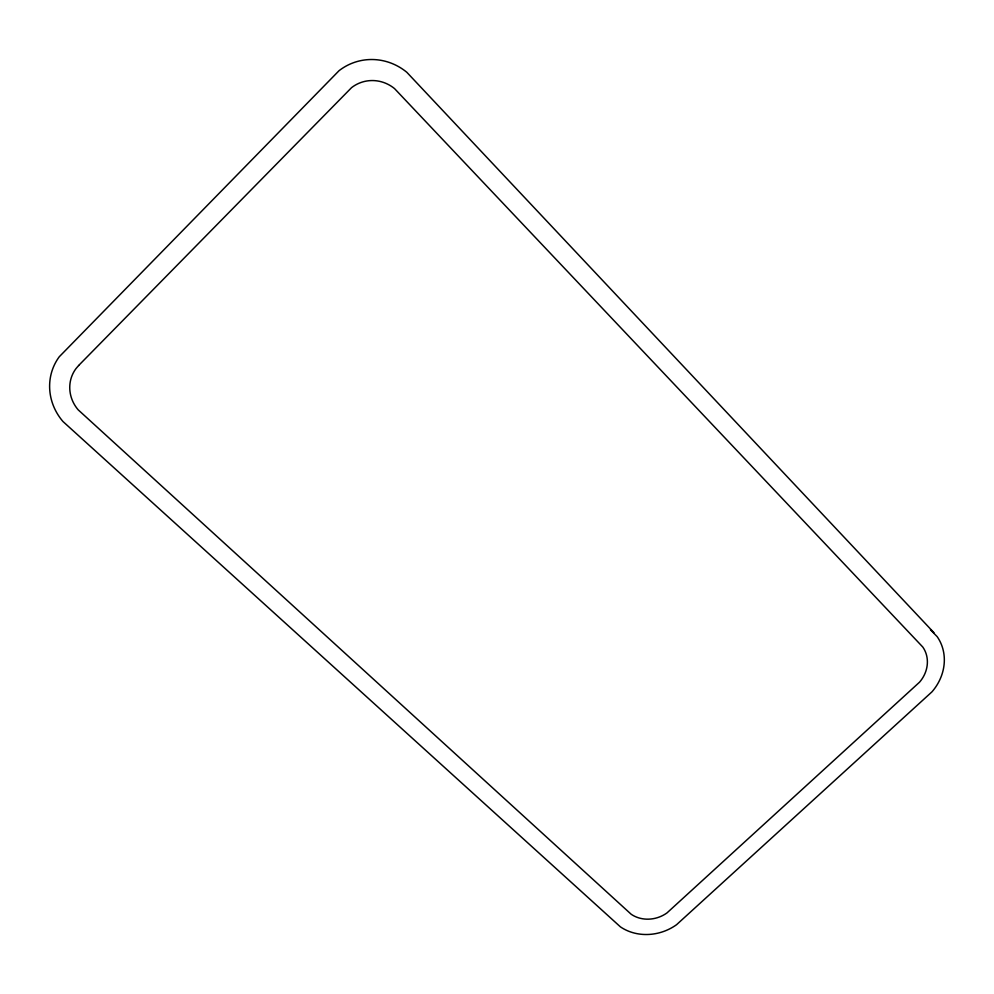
<?xml version="1.0" encoding="UTF-8"?>
<svg xmlns="http://www.w3.org/2000/svg" width="994" height="994" viewBox="0 0 994 994"><rect width="100%" height="100%" fill="white"/><g stroke="black" fill="none" stroke-linecap="round" stroke-linejoin="round"><path stroke-width="1.49" d="M930.459 629.774L937.18 636.669A48.557 43.5 -37.5 0 1 931.974 691.836L676.554 924.706A47.103 41.897 -22 0 1 620.442 926.88L62.97 421.518A55.589 52.334 27 0 1 59.255 356.771L339.041 70.698A57.155 55.005 70.5 0 1 406.794 72.264L934 632.743M78.663 365.469L75.917 368.699A35.349 33.274 27 0 0 78.166 409.826L631.215 914.281A29.957 26.639 -22 0 0 666.974 912.927L919.562 682.157A30.876 27.67 -37.5 0 0 922.792 647.044L394.531 88.59A36.343 34.976 70.5 0 0 351.553 87.646L78.663 365.469"/></g></svg>
